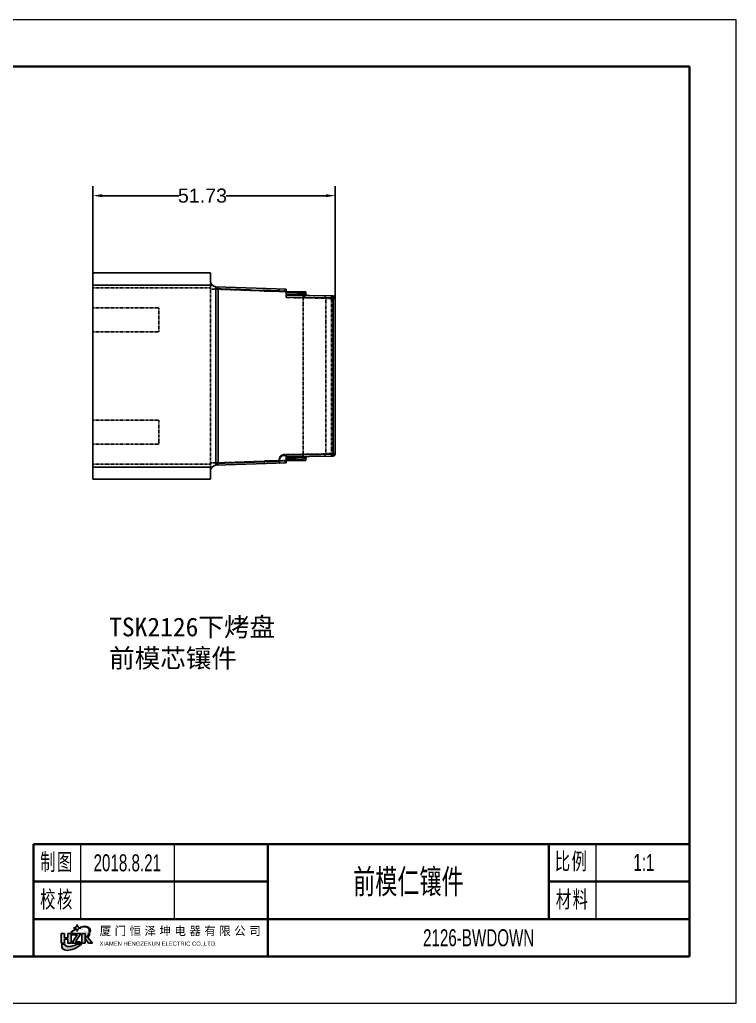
# Model space of a CAD drawing. Header units: inches. Extents: x -1272 to 960, y 895 to 1216.
# Drawn here: x 457.3 to 610.2, y 897 to 1107 of the extents above; entities that cross this region are included whole.
import ezdxf
from ezdxf.enums import TextEntityAlignment as Align

# ---------------------------------------------------------------- set-up
doc = ezdxf.new("R2010")
doc.units = ezdxf.units.IN
doc.header["$MEASUREMENT"] = 0
doc.linetypes.add('HIDDEN', pattern=[0.2, 0.1, -0.1])
doc.layers.add('22', color=7, linetype='Continuous')
for name, color, linetype, lineweight in [('dim', 82, 'Continuous', 9), ('文字层', 3, 'Continuous', 18), ('粗实线层', 7, 'Continuous', 35), ('细实线层', 7, 'Continuous', 18)]:
    doc.layers.add(name, color=color, linetype=linetype, lineweight=lineweight)
doc.styles.get("Standard").update_dxf_attribs({"font": 'arial.ttf'})
doc.styles.add('标准', font='FSGB2312.ttf', dxfattribs={"width": 0.667})
doc.dimstyles.new('副本 STANDARD', dxfattribs={"dimtxt": 6, "dimasz": 4, "dimexe": 2, "dimexo": 0, "dimgap": 0, "dimtad": 0, "dimdsep": 46, "dimlunit": 6, "dimtxsty": 'Standard', "dimcen": 0, "dimclrd": 4, "dimclre": 4, "dimclrt": 6, "dimazin": 2, "dimtfac": 2, "dimtofl": 0, "dimtmove": 1, "dimatfit": 3, "dimfxl": 0, "dimtolj": 1, "dimtzin": 0, "dimarcsym": 0})

# ---------------------------------------------------------------- blocks, each defined once
blk = doc.blocks.new('*D9')
at = {"layer": 'Defpoints', "color": 0, "transparency": 16777216}
for p in [(472.9, 1069.39), (472.9, 1052.89), (524.63, 1042.31)]:
    blk.add_point(p, dxfattribs=at)
at = {"layer": 'dim', "color": 4, "lineweight": -2, "transparency": 16777216}
for p, q in [((472.9, 1052.89), (472.9, 1071.39)), ((524.63, 1042.31), (524.63, 1071.39)), ((474.9, 1069.39), (491.23, 1069.39)), ((522.63, 1069.39), (501.36, 1069.39))]:
    blk.add_line(p, q, dxfattribs=at)
at = {"layer": 'dim', "color": 4, "transparency": 16777216}
for points in [[(474.9, 1069.72), (474.9, 1069.06), (472.9, 1069.39)], [(522.63, 1069.72), (522.63, 1069.06), (524.63, 1069.39)]]:
    blk.add_solid(points, dxfattribs=at)
at = {"layer": 'dim', "color": 6, "transparency": 16777216, "insert": (496.29, 1069.39), "char_height": 5, "attachment_point": 5}
blk.add_mtext('\\A1;{\\H0.6x;51.73}', dxfattribs=at)
blk = doc.blocks.new('A4图框')
at = {"layer": '粗实线层'}
for p, q in [((138.5, 95), (-138.5, 95)), ((138.5, -95), (138.5, 95)), ((-138.5, -95), (138.5, -95))]:
    blk.add_line(p, q, dxfattribs=at)
at = {"layer": '细实线层'}
for p, q in [((148.5, 105), (-148.5, 105)), ((148.5, -105), (148.5, 105)), ((-148.5, -105), (148.5, -105))]:
    blk.add_line(p, q, dxfattribs=at)
at = {"layer": '文字层', "style": '标准', "width": 0.667}
blk.add_attdef('图纸编号', text='', height=5.19, rotation=180, dxfattribs=at).set_placement((-113.41, 90), align=Align.MIDDLE_CENTER)
blk = doc.blocks.new('A4标题栏')
h = blk.add_hatch(color=3)
h.dxf.hatch_style = 1
h.paths.add_polyline_path([(-132, 4.92), (-132.71, 4.92), (-132.71, 4.01), (-133.41, 4.01), (-133.41, 4.92), (-134.11, 4.92), (-134.11, 2.82), (-133.41, 2.82), (-133.41, 3.73), (-132.71, 3.73), (-132.71, 2.82), (-132, 2.82)])
h.paths.add_polyline_path([(-129.9, 4.92), (-131.74, 4.92), (-131.74, 4.64), (-130.67, 4.64), (-131.83, 2.82), (-130.07, 2.82), (-130.07, 3.1), (-131.02, 3.1)])
h.paths.add_polyline_path([(-129.02, 4.92), (-129.67, 4.92), (-129.67, 2.82), (-129.02, 2.82)])
edge = h.paths.add_edge_path()
edge.add_ellipse((-130.95, 3.87), major_axis=(-2.89, -2.17), ratio=0.475526, start_angle=127.0084, end_angle=146.5686)
edge.add_line((-127.97, 4.92), (-128.25, 4.92))
edge.add_ellipse((-130.78, 4.22), major_axis=(-2.55, -1.75), ratio=0.462381, start_angle=113.418, end_angle=143.4361, ccw=False)
edge.add_line((-129.02, 3.83), (-128.29, 2.82))
edge.add_line((-128.29, 2.82), (-127.44, 2.82))
edge.add_line((-127.44, 2.82), (-128.39, 4.08))
h.paths.add_polyline_path([(-129.95, 6.08, -0.414214), (-130.71, 6.84, -0.414214), (-131.47, 6.08, -0.414214), (-130.71, 5.32, -0.414214)])
h = blk.add_hatch(color=3)
h.dxf.hatch_style = 1
edge = h.paths.add_edge_path()
edge.add_ellipse((-130.78, 4.22), major_axis=(-2.55, -1.75), ratio=0.462381, start_angle=259.9884, end_angle=277.0287, ccw=False)
edge.add_arc((-131.47, 5.32), 0.495, 47.0815, 59.7575)
edge.add_ellipse((-130.95, 3.87), major_axis=(-2.89, -2.17), ratio=0.475526, start_angle=255.3223, end_angle=271.8023)
edge.add_line((-132.07, 5.18), (-131.89, 5.18))
edge = h.paths.add_edge_path()
edge.add_ellipse((-130.95, 3.87), major_axis=(-2.89, -2.17), ratio=0.475526, start_angle=152.9499, end_angle=232.8461)
edge.add_arc((-129.74, 6.93), 0.709, 246.2468, 261.3719)
edge.add_ellipse((-130.78, 4.22), major_axis=(-2.55, -1.75), ratio=0.462381, start_angle=150.9505, end_angle=232.0867, ccw=False)
edge.add_line((-128.15, 5.18), (-127.9, 5.18))
edge = h.paths.add_edge_path()
edge.add_ellipse((-130.95, 3.87), major_axis=(-2.89, -2.17), ratio=0.475526, start_angle=330.9377, end_angle=453.8146)
edge.add_line((-129.73, 2.64), (-130.63, 2.64))
edge.add_ellipse((-130.78, 4.22), major_axis=(-2.55, -1.75), ratio=0.462381, start_angle=352.501, end_angle=435.4781, ccw=False)
edge.add_line((-133.41, 2.64), (-133.98, 2.64))
h.paths.add_polyline_path([(-124.92, 1.33), (-97.75, 1.33), (-97.75, 2.79), (-124.92, 2.79)], flags=9)
h.paths.add_polyline_path([(-125.19, 3.38), (-97.3, 3.38), (-97.3, 6.3), (-125.19, 6.3)], flags=9)
at = {"color": 3}
for p, q in [((-133.41, 4.92), (-134.11, 4.92)), ((-134.11, 4.92), (-134.11, 2.82)), ((-133.41, 4.01), (-133.41, 4.92)), ((-132.71, 4.92), (-132.71, 4.01)), ((-132, 4.92), (-132.71, 4.92)), ((-132.07, 5.18), (-131.89, 5.18)), ((-132, 2.82), (-132, 4.92)), ((-130.67, 4.64), (-131.83, 2.82)), ((-131.74, 4.92), (-129.9, 4.92)), ((-131.74, 4.92), (-131.74, 4.64)), ((-131.74, 4.64), (-130.67, 4.64)), ((-129.9, 4.92), (-131.02, 3.1)), ((-129.67, 4.92), (-129.02, 4.92)), ((-129.67, 4.92), (-129.67, 2.82)), ((-129.02, 4.92), (-129.02, 2.82)), ((-128.25, 4.92), (-127.97, 4.92)), ((-128.15, 5.18), (-127.9, 5.18)), ((-134.11, 2.82), (-133.41, 2.82)), ((-133.41, 4.01), (-132.71, 4.01)), ((-133.41, 2.82), (-133.41, 3.73)), ((-133.41, 3.73), (-132.71, 3.73)), ((-132.71, 3.73), (-132.71, 2.82)), ((-132.71, 2.82), (-132, 2.82)), ((-131.83, 2.82), (-130.07, 2.82)), ((-131.02, 3.1), (-130.07, 3.1)), ((-130.07, 3.1), (-130.07, 2.82)), ((-129.67, 2.82), (-129.02, 2.82)), ((-129.02, 3.83), (-128.29, 2.82)), ((-127.44, 2.82), (-128.39, 4.08)), ((-128.29, 2.82), (-127.44, 2.82))]:
    blk.add_line(p, q, dxfattribs=at)
for points in [[(-133.41, 2.64), (-133.98, 2.64)], [(-129.73, 2.64), (-130.63, 2.64)]]:
    blk.add_lwpolyline(points, dxfattribs=at)
for centre, radius, start, end in [((-131.47, 6.84), 0.758, 270, 0), ((-129.95, 6.84), 0.758, 180, 270), ((-131.47, 5.32), 0.758, 0, 90), ((-131.47, 5.32), 0.495, 47.0815, 59.7575), ((-129.95, 5.32), 0.758, 90, 180), ((-129.74, 6.93), 0.709, 246.2468, 261.3719)]:
    blk.add_arc(centre, radius, start, end, dxfattribs=at)
for centre, major_axis, ratio, start_param, end_param in [((-130.95, 3.87), (-2.89, -2.17), 0.475526, 2.66948, 4.06393), ((-130.78, 4.22), (-2.55, -1.75), 0.462381, 2.634582, 4.050677), ((-130.95, 3.87), (-2.89, -2.17), 0.475526, 4.456214, 4.743846), ((-130.78, 4.22), (-2.55, -1.75), 0.462381, 4.537653, 4.835062), ((-130.78, 4.22), (-2.55, -1.75), 0.462381, 1.979518, 2.503433), ((-130.95, 3.87), (-2.89, -2.17), 0.475526, 2.216715, 2.558104), ((-130.95, 3.87), (-2.89, -2.17), 0.475526, 5.775953, 7.920559), ((-130.78, 4.22), (-2.55, -1.75), 0.462381, 6.152303, 7.600527)]:
    blk.add_ellipse(centre, major_axis=major_axis, ratio=ratio, start_param=start_param, end_param=end_param, dxfattribs=at)
at = {"layer": '粗实线层'}
for p, q in [((-140, 24), (-140, 0)), ((-140, 24), (0, 24)), ((-90, 24), (-90, 0)), ((-30, 24), (-30, 8)), ((0, 24), (0, 0)), ((0, 24), (0, 8)), ((-140, 16), (-90, 16)), ((-30, 16), (0, 16)), ((-140, 8), (0, 8)), ((-140, 0), (0, 0))]:
    blk.add_line(p, q, dxfattribs=at)
at = {"layer": '细实线层'}
for p, q in [((-130, 24), (-130, 8)), ((-110, 24), (-110, 8)), ((-20, 24), (-20, 8))]:
    blk.add_line(p, q, dxfattribs=at)
at = {"color": 3, "attachment_point": 1}
for s, insert, char_height in [('{\\f汉仪综艺体简|b0|i0|c134|p49;\\T1.3;厦门恒泽坤电器有限公司}', (-125.9, 6.35), 1.8), ('{\\f汉仪综艺体简|b0|i0|c134|p49;XIAMEN HENGZEKUN ELECTRIC CO.,LTD.}', (-125.93, 3.19), 0.9)]:
    blk.add_mtext_dynamic_manual_height_columns(s, width=1520, gutter_width=12.5, heights=[0], dxfattribs=dict(at, insert=insert, char_height=char_height))
at = {"layer": '文字层', "char_height": 3.597, "width": 18, "attachment_point": 5, "line_spacing_factor": 0.963108, "style": '标准'}
for s, insert in [('\\T1.1;制图', (-135, 20)), ('{\\T1.1;比例}', (-25.15, 20.14)), ('\\T1.1;校核', (-135, 12)), ('{\\T1.1;材料}', (-24.93, 12.02))]:
    blk.add_mtext(s, dxfattribs=dict(at, insert=insert))
at = {"layer": '文字层', "style": '标准', "width": 0.667}
for tag, height, p in [('制图签名', 3.63, (-120, 20)), ('制图日期', 3.63, (-100, 20)), ('图纸比例', 3.63, (-9.73, 20.09)), ('图纸名称', 5.19, (-60, 16)), ('材料', 3.63, (-9.94, 12.38)), ('校核签名', 3.63, (-120, 12)), ('校核日期', 3.63, (-100, 12)), ('图纸编号', 3.63, (-45, 4))]:
    blk.add_attdef(tag, text='', height=height, dxfattribs=at).set_placement(p, align=Align.MIDDLE_CENTER)

msp = doc.modelspace()

# ---------------------------------------------------------------- linework, layer by layer
at = {"layer": '22', "color": 7, "linetype": 'Continuous'}
for p, q in [((472.9, 1008.87), (472.9, 1052.889)), ((498, 1052.889), (472.9, 1052.889)), ((498, 1052.889), (498, 1051.139)), ((472.9, 1050.302), (498.338, 1050.302)), ((499.156, 1049.934), (499.156, 1011.825)), ((499.164, 1049.934), (514.146, 1049.411)), ((499.632, 1012.259), (499.632, 1049.5)), ((509.372, 1049.167), (506.955, 1049.251)), ((511.374, 1049.099), (511.25, 1049.103)), ((514.146, 1048.999), (512.67, 1049.051)), ((518.338, 1048.89), (514.145, 1048.949)), ((514.146, 1047.73), (514.146, 1049.411)), ((514.146, 1048.304), (518.481, 1048.226)), ((514.146, 1048.148), (524.139, 1047.973)), ((518.338, 1048.577), (518.338, 1048.89)), ((518.635, 1048.069), (518.481, 1048.226)), ((524.157, 1047.555), (514.146, 1047.73)), ((524.157, 1047.555), (524.157, 1014.205)), ((524.633, 1047.471), (524.633, 1014.289)), ((514.146, 1012.349), (499.164, 1011.825)), ((512.67, 1013.011), (512.67, 1012.704)), ((512.769, 1012.704), (512.769, 1013.014)), ((512.769, 1012.704), (514.146, 1012.752)), ((513.657, 1013.924), (514.146, 1013.933)), ((518.338, 1012.868), (514.145, 1012.81)), ((514.146, 1012.349), (514.146, 1013.932)), ((524.139, 1013.786), (514.146, 1013.612)), ((518.481, 1013.533), (514.146, 1013.455)), ((518.338, 1013.183), (518.338, 1012.868)), ((518.481, 1013.533), (518.635, 1013.69)), ((498.338, 1011.457), (472.9, 1011.457)), ((498, 1010.62), (498, 1008.87)), ((472.9, 1008.87), (498, 1008.87))]:
    msp.add_line(p, q, dxfattribs=at)
at = {"layer": '22', "color": 8, "linetype": 'HIDDEN'}
for p, q in [((498, 1010.62), (498, 1051.139)), ((498, 1049.689), (472.9, 1049.689)), ((499.164, 1049.432), (498, 1049.432)), ((499.164, 1049.432), (499.164, 1012.328)), ((499.164, 1049.432), (511.374, 1049.011)), ((509.438, 1049.014), (509.438, 1049.575)), ((509.438, 1049.014), (514.146, 1048.949)), ((511.374, 1049.011), (514.146, 1048.908)), ((513.936, 1049.418), (513.936, 1048.951)), ((514.146, 1047.645), (514.146, 1047.73)), ((514.146, 1047.645), (518.474, 1047.571)), ((517.773, 1014.177), (517.773, 1047.582)), ((518.474, 1047.571), (518.932, 1047.564)), ((518.932, 1047.564), (519.764, 1047.551)), ((519.764, 1047.551), (519.973, 1047.548)), ((519.973, 1047.548), (520.301, 1047.543)), ((520.301, 1047.542), (520.301, 1047.657)), ((522.623, 1047.506), (520.301, 1047.543)), ((522.623, 1047.506), (522.623, 1014.253)), ((523.869, 1047.392), (523.869, 1014.367)), ((523.869, 1047.392), (524.218, 1047.386)), ((524.218, 1014.373), (524.218, 1047.386)), ((487, 1045.43), (472.9, 1045.43)), ((487, 1040.33), (487, 1045.43)), ((487, 1040.33), (472.9, 1040.33)), ((487, 1021.43), (472.9, 1021.43)), ((487, 1016.33), (487, 1021.43)), ((487, 1016.33), (472.9, 1016.33)), ((524.218, 1014.373), (523.869, 1014.367)), ((498, 1012.328), (499.164, 1012.328)), ((512.661, 1012.794), (499.164, 1012.328)), ((509.438, 1012.744), (514.146, 1012.81)), ((509.438, 1012.744), (509.438, 1012.184)), ((512.661, 1012.794), (512.661, 1013.1)), ((512.76, 1013.1), (512.661, 1013.1)), ((512.661, 1012.799), (512.76, 1012.799)), ((512.76, 1013.1), (512.76, 1012.793)), ((514.146, 1012.841), (512.76, 1012.793)), ((517.773, 1014.177), (513.648, 1014.105)), ((513.65, 1014.006), (514.146, 1014.014)), ((513.936, 1012.807), (513.936, 1012.341)), ((514.146, 1014.014), (514.146, 1013.932)), ((522.623, 1014.253), (517.773, 1014.177)), ((472.9, 1012.07), (498, 1012.07))]:
    msp.add_line(p, q, dxfattribs=at)
at = {"layer": '22', "color": 7, "linetype": 'Continuous'}
for points in [[(518.481, 1048.226), (518.454, 1048.256), (518.377, 1048.382), (518.34, 1048.526), (518.338, 1048.577)], [(518.338, 1013.183), (518.34, 1013.234), (518.377, 1013.377), (518.454, 1013.503), (518.481, 1013.533)]]:
    msp.add_lwpolyline(points, dxfattribs=at)
for centre, radius, start, end in [((499.206, 1051.139), 1.206, 180, 267.61198), ((524.13, 1047.471), 0.502, 0, 89), ((512.645, 1015.738), 2.727, 270.52629, 272.60915), ((512.645, 1015.378), 2.67, 270.54742, 272.3501), ((504.562, 1013.94), 9.096, 359.90126, 0.49726), ((524.13, 1014.289), 0.502, 271, 0), ((499.206, 1010.62), 1.206, 92.38802, 180)]:
    msp.add_arc(centre, radius, start, end, dxfattribs=at)
at = {"layer": '22', "color": 8, "linetype": 'HIDDEN'}
for centre, radius, start, end in [((499.206, 1051.139), 1.206, 267.61198, 268), ((522.12, 1047.506), 0.502, 0.00247, 88.97844), ((561.685, 1047.341), 37.467, 179.8006, 179.92988), ((521.45, 1014.24), 2.77, 0.99565, 2.74433), ((513.666, 1013.1), 0.905, 90.99854, 179.99548), ((499.474, 1013.858), 14.176, 0.59682, 0.99994), ((522.12, 1014.253), 0.502, 271.01294, 0.00032), ((499.206, 1010.62), 1.206, 92, 92.38802)]:
    msp.add_arc(centre, radius, start, end, dxfattribs=at)
for points, knots in [([(499.164, 1049.934), (499.16, 1049.934), (499.154, 1049.917), (499.152, 1049.892), (499.148, 1049.844), (499.148, 1049.783), (499.149, 1049.708), (499.153, 1049.589), (499.159, 1049.496), (499.164, 1049.432)], [0, 0, 0, 0, 0.0233255, 0.0801936, 0.171946, 0.2956578, 0.4465409, 0.6188096, 1, 1, 1, 1]), ([(512.661, 1048.966), (512.662, 1048.998), (512.664, 1049.061), (512.666, 1049.152), (512.668, 1049.237), (512.668, 1049.311), (512.668, 1049.365), (512.667, 1049.401), (512.666, 1049.422), (512.665, 1049.438), (512.664, 1049.451), (512.663, 1049.458), (512.662, 1049.462), (512.661, 1049.463)], [0, 0, 0, 0, 0.1938596, 0.3804014, 0.5521331, 0.7028222, 0.8268858, 0.8773924, 0.9196454, 0.9532728, 0.9779481, 0.9934696, 1, 1, 1, 1]), ([(512.663, 1048.96), (512.667, 1048.967), (512.667, 1048.984), (512.669, 1049.009), (512.672, 1049.033), (512.674, 1049.065), (512.676, 1049.105), (512.679, 1049.151), (512.68, 1049.195), (512.682, 1049.25), (512.683, 1049.3), (512.682, 1049.347), (512.682, 1049.376), (512.681, 1049.401), (512.679, 1049.422), (512.677, 1049.439), (512.675, 1049.452), (512.67, 1049.46), (512.665, 1049.463), (512.662, 1049.463)], [0, 0, 0, 0, 0.0481798, 0.0964508, 0.1444858, 0.1921717, 0.2860394, 0.3771546, 0.4646442, 0.547669, 0.6971885, 0.7622535, 0.8200205, 0.8699715, 0.9116473, 0.9446645, 0.9690065, 0.9861313, 1, 1, 1, 1]), ([(514.146, 1048.658), (514.423, 1048.652), (514.963, 1048.64), (515.745, 1048.625), (516.461, 1048.612), (517.004, 1048.602), (517.387, 1048.594), (517.629, 1048.59), (517.837, 1048.586), (518.011, 1048.583), (518.132, 1048.581), (518.211, 1048.579), (518.255, 1048.578), (518.29, 1048.578), (518.314, 1048.577), (518.329, 1048.577), (518.336, 1048.576), (518.338, 1048.577)], [0, 0, 0, 0, 0.1980391, 0.3868521, 0.5596842, 0.7103957, 0.7757378, 0.8336029, 0.8834792, 0.9249022, 0.9575218, 0.9704295, 0.9810314, 0.9893079, 0.9952392, 0.998806, 1, 1, 1, 1]), ([(517.774, 1047.935), (517.774, 1047.956), (517.773, 1047.986), (517.772, 1048.023), (517.771, 1048.044), (517.77, 1048.061), (517.768, 1048.074), (517.767, 1048.08), (517.766, 1048.085), (517.765, 1048.085)], [0, 0, 0, 0, 0.4215204, 0.5930156, 0.7356391, 0.8482416, 0.9298279, 0.9799816, 1, 1, 1, 1]), ([(517.773, 1047.582), (517.774, 1047.612), (517.776, 1047.73), (517.776, 1047.848), (517.774, 1047.935)], [0, 0, 0, 0, 0.2573094, 1, 1, 1, 1]), ([(518.474, 1047.571), (518.412, 1047.595), (518.293, 1047.658), (518.134, 1047.777), (517.965, 1047.882), (517.839, 1047.922), (517.774, 1047.935)], [0, 0, 0, 0, 0.2514957, 0.5039365, 0.7518426, 1, 1, 1, 1]), ([(523.79, 1047.979), (523.799, 1047.979), (523.811, 1047.967), (523.821, 1047.948), (523.834, 1047.915), (523.846, 1047.866), (523.862, 1047.764), (523.873, 1047.605), (523.872, 1047.469), (523.869, 1047.392)], [0, 0, 0, 0, 0.041277, 0.0730137, 0.1124157, 0.2105058, 0.3253988, 0.6223165, 1, 1, 1, 1]), ([(524.139, 1047.973), (524.157, 1047.973), (524.172, 1047.943), (524.182, 1047.913), (524.191, 1047.876), (524.201, 1047.821), (524.211, 1047.746), (524.218, 1047.661), (524.221, 1047.567), (524.219, 1047.503), (524.218, 1047.471)], [0, 0, 0, 0, 0.100677, 0.1434468, 0.1937923, 0.3162573, 0.4637425, 0.6308163, 0.8120274, 1, 1, 1, 1]), ([(519.764, 1047.55), (519.697, 1047.559), (519.56, 1047.576), (519.389, 1047.596), (519.25, 1047.596), (519.108, 1047.586), (519.003, 1047.575), (518.932, 1047.564)], [0, 0, 0, 0, 0.243926, 0.4924318, 0.6179388, 0.7443574, 1, 1, 1, 1]), ([(519.974, 1047.548), (520.003, 1047.552), (520.061, 1047.564), (520.144, 1047.592), (520.224, 1047.624), (520.276, 1047.646), (520.301, 1047.657)], [0, 0, 0, 0, 0.2564363, 0.5095628, 0.7579803, 1, 1, 1, 1]), ([(523.869, 1047.392), (523.783, 1047.395), (523.618, 1047.401), (523.381, 1047.413), (523.167, 1047.426), (522.983, 1047.441), (522.835, 1047.456), (522.735, 1047.47), (522.677, 1047.481), (522.648, 1047.489), (522.631, 1047.495), (522.623, 1047.503), (522.623, 1047.506)], [0, 0, 0, 0, 0.2041029, 0.3950599, 0.5670367, 0.7149637, 0.8346608, 0.9229226, 0.9545711, 0.9777134, 0.9924635, 1, 1, 1, 1]), ([(524.218, 1047.386), (524.272, 1047.388), (524.351, 1047.393), (524.45, 1047.404), (524.512, 1047.414), (524.562, 1047.426), (524.595, 1047.437), (524.615, 1047.448), (524.627, 1047.456), (524.633, 1047.465), (524.633, 1047.471)], [0, 0, 0, 0, 0.3782304, 0.5446524, 0.6892798, 0.808326, 0.8992288, 0.9337874, 0.961412, 1, 1, 1, 1]), ([(523.869, 1014.367), (523.783, 1014.364), (523.617, 1014.357), (523.379, 1014.345), (523.165, 1014.331), (522.982, 1014.317), (522.834, 1014.302), (522.735, 1014.289), (522.676, 1014.278), (522.651, 1014.271), (522.636, 1014.265), (522.628, 1014.261), (522.623, 1014.256), (522.623, 1014.253)], [0, 0, 0, 0, 0.2049193, 0.3964241, 0.5684752, 0.7162229, 0.835527, 0.9233222, 0.9547581, 0.977687, 0.9860052, 0.992324, 1, 1, 1, 1]), ([(523.869, 1014.367), (523.872, 1014.291), (523.873, 1014.155), (523.862, 1013.995), (523.846, 1013.894), (523.834, 1013.844), (523.821, 1013.812), (523.811, 1013.792), (523.799, 1013.78), (523.79, 1013.78)], [0, 0, 0, 0, 0.3776878, 0.6746074, 0.7894997, 0.8875887, 0.9269898, 0.9587252, 1, 1, 1, 1]), ([(524.633, 1014.289), (524.633, 1014.294), (524.627, 1014.303), (524.615, 1014.312), (524.595, 1014.322), (524.562, 1014.333), (524.512, 1014.345), (524.45, 1014.355), (524.351, 1014.367), (524.272, 1014.371), (524.218, 1014.373)], [0, 0, 0, 0, 0.0385882, 0.0662129, 0.1007716, 0.1916744, 0.3107207, 0.4553481, 0.6217699, 1, 1, 1, 1]), ([(499.164, 1012.328), (499.159, 1012.264), (499.153, 1012.17), (499.149, 1012.052), (499.148, 1011.976), (499.148, 1011.915), (499.152, 1011.868), (499.154, 1011.842), (499.16, 1011.825), (499.164, 1011.825)], [0, 0, 0, 0, 0.3811729, 0.553439, 0.7043259, 0.828042, 0.9198018, 0.9766749, 1, 1, 1, 1]), ([(513.648, 1014.105), (513.584, 1014.099), (513.487, 1014.089), (513.36, 1014.059), (513.238, 1014.014), (513.095, 1013.934), (512.945, 1013.808), (512.84, 1013.683), (512.775, 1013.57), (512.736, 1013.481), (512.705, 1013.388), (512.68, 1013.294), (512.665, 1013.198), (512.661, 1013.133), (512.661, 1013.1)], [0, 0, 0, 0, 0.1250989, 0.1875306, 0.2500334, 0.3750283, 0.5000901, 0.6249516, 0.6875169, 0.7500112, 0.8125093, 0.8750256, 0.9374831, 1, 1, 1, 1]), ([(512.661, 1012.297), (512.662, 1012.297), (512.663, 1012.302), (512.664, 1012.308), (512.665, 1012.321), (512.666, 1012.338), (512.667, 1012.359), (512.668, 1012.395), (512.668, 1012.449), (512.668, 1012.523), (512.666, 1012.607), (512.665, 1012.699), (512.661, 1012.762), (512.661, 1012.794)], [0, 0, 0, 0, 0.0063289, 0.0219776, 0.0468934, 0.0806557, 0.1229473, 0.1734886, 0.2976386, 0.4483667, 0.6200224, 0.8062057, 1, 1, 1, 1]), ([(512.76, 1012.793), (512.756, 1012.73), (512.749, 1012.638), (512.736, 1012.521), (512.725, 1012.447), (512.712, 1012.386), (512.7, 1012.344), (512.689, 1012.32), (512.68, 1012.305), (512.669, 1012.297), (512.662, 1012.297)], [0, 0, 0, 0, 0.3682082, 0.5350343, 0.6819729, 0.8038894, 0.896949, 0.9321025, 0.9600502, 1, 1, 1, 1]), ([(518.338, 1013.183), (518.337, 1013.183), (518.336, 1013.183), (518.332, 1013.183), (518.326, 1013.183), (518.317, 1013.182), (518.306, 1013.182), (518.286, 1013.182), (518.255, 1013.181), (518.211, 1013.18), (518.157, 1013.179), (518.093, 1013.178), (517.99, 1013.176), (517.838, 1013.173), (517.629, 1013.169), (517.388, 1013.165), (517.114, 1013.16), (516.813, 1013.154), (516.361, 1013.146), (515.745, 1013.134), (514.963, 1013.119), (514.423, 1013.108), (514.146, 1013.102)], [0, 0, 0, 0, 0.0002976, 0.0011873, 0.0026688, 0.0047416, 0.007405, 0.0106587, 0.0189292, 0.0295287, 0.0424307, 0.0576088, 0.0750335, 0.1164493, 0.1663086, 0.2241691, 0.2895026, 0.3617321, 0.4402099, 0.6130602, 0.801907, 1, 1, 1, 1]), ([(517.765, 1013.675), (517.766, 1013.675), (517.767, 1013.679), (517.768, 1013.686), (517.77, 1013.698), (517.771, 1013.715), (517.772, 1013.736), (517.773, 1013.772), (517.775, 1013.827), (517.775, 1013.902), (517.775, 1013.988), (517.775, 1014.081), (517.774, 1014.145), (517.773, 1014.177)], [0, 0, 0, 0, 0.0059028, 0.0206633, 0.0446648, 0.0778284, 0.1198347, 0.1702591, 0.2945045, 0.4457207, 0.618169, 0.8055046, 1, 1, 1, 1]), ([(524.22, 1014.289), (524.221, 1014.256), (524.221, 1014.192), (524.218, 1014.099), (524.211, 1014.013), (524.201, 1013.938), (524.19, 1013.876), (524.178, 1013.829), (524.163, 1013.798), (524.146, 1013.786), (524.139, 1013.786)], [0, 0, 0, 0, 0.187171, 0.3676, 0.5341799, 0.6810615, 0.8028023, 0.8955994, 0.9597669, 1, 1, 1, 1])]:
    msp.add_open_spline(points, degree=3, knots=knots, dxfattribs=at)
at = {"layer": '22', "color": 7, "linetype": 'Continuous'}
for points, knots in [([(499.156, 1049.585), (499.156, 1049.578), (499.164, 1049.568), (499.177, 1049.559), (499.201, 1049.548), (499.24, 1049.536), (499.298, 1049.524), (499.369, 1049.513), (499.482, 1049.503), (499.571, 1049.5), (499.632, 1049.5)], [0, 0, 0, 0, 0.0378612, 0.0656782, 0.1007857, 0.1934096, 0.3147403, 0.4612066, 0.6281152, 1, 1, 1, 1]), ([(499.641, 1049.917), (499.64, 1049.918), (499.638, 1049.915), (499.637, 1049.909), (499.636, 1049.899), (499.634, 1049.88), (499.632, 1049.846), (499.631, 1049.796), (499.63, 1049.735), (499.63, 1049.663), (499.631, 1049.584), (499.632, 1049.529), (499.633, 1049.5)], [0, 0, 0, 0, 0.0063248, 0.0202872, 0.0429474, 0.0743969, 0.1630346, 0.2835243, 0.4323944, 0.6051707, 0.7966875, 1, 1, 1, 1]), ([(506.955, 1049.249), (506.345, 1049.269), (504.819, 1049.321), (502.378, 1049.407), (500.548, 1049.469), (499.633, 1049.5)], [0, 0, 0, 0, 0.2499991, 0.6250006, 1, 1, 1, 1]), ([(512.671, 1049.053), (512.563, 1049.06), (512.347, 1049.07), (512.023, 1049.083), (511.698, 1049.09), (511.482, 1049.096), (511.374, 1049.099)], [0, 0, 0, 0, 0.2500313, 0.5000401, 0.7500197, 1, 1, 1, 1]), ([(518.338, 1048.577), (518.337, 1048.577), (518.336, 1048.576), (518.332, 1048.577), (518.326, 1048.577), (518.317, 1048.577), (518.306, 1048.577), (518.286, 1048.578), (518.255, 1048.578), (518.211, 1048.579), (518.157, 1048.58), (518.093, 1048.581), (517.99, 1048.583), (517.838, 1048.586), (517.629, 1048.59), (517.388, 1048.594), (517.114, 1048.599), (516.813, 1048.605), (516.361, 1048.613), (515.745, 1048.625), (514.963, 1048.64), (514.423, 1048.652), (514.146, 1048.658)], [0, 0, 0, 0, 0.0002976, 0.0011873, 0.0026689, 0.0047416, 0.007405, 0.0106587, 0.0189292, 0.0295287, 0.0424307, 0.0576088, 0.0750335, 0.1164493, 0.1663086, 0.2241691, 0.2895026, 0.3617321, 0.4402099, 0.6130602, 0.801907, 1, 1, 1, 1]), ([(524.139, 1047.973), (524.14, 1047.973), (524.142, 1047.97), (524.144, 1047.965), (524.146, 1047.955), (524.148, 1047.935), (524.151, 1047.901), (524.154, 1047.851), (524.156, 1047.789), (524.157, 1047.717), (524.157, 1047.638), (524.157, 1047.583), (524.157, 1047.555)], [0, 0, 0, 0, 0.0069711, 0.0216689, 0.0449793, 0.0769644, 0.1662967, 0.2869732, 0.4355161, 0.6075272, 0.7979455, 1, 1, 1, 1]), ([(524.633, 1047.471), (524.633, 1047.477), (524.626, 1047.487), (524.612, 1047.495), (524.589, 1047.506), (524.549, 1047.518), (524.491, 1047.53), (524.42, 1047.54), (524.307, 1047.551), (524.218, 1047.554), (524.157, 1047.555)], [0, 0, 0, 0, 0.0368525, 0.0643681, 0.0992866, 0.1917825, 0.3132159, 0.4599467, 0.6272275, 1, 1, 1, 1]), ([(499.156, 1012.167), (499.156, 1012.173), (499.163, 1012.184), (499.177, 1012.194), (499.2, 1012.206), (499.24, 1012.219), (499.298, 1012.232), (499.369, 1012.243), (499.482, 1012.254), (499.571, 1012.258), (499.632, 1012.259)], [0, 0, 0, 0, 0.0398451, 0.0681825, 0.1035851, 0.1963442, 0.3174209, 0.4633938, 0.6296767, 1, 1, 1, 1]), ([(499.633, 1012.259), (499.632, 1012.231), (499.631, 1012.176), (499.63, 1012.097), (499.63, 1012.025), (499.631, 1011.963), (499.632, 1011.913), (499.634, 1011.88), (499.636, 1011.86), (499.637, 1011.85), (499.638, 1011.845), (499.64, 1011.842), (499.641, 1011.842)], [0, 0, 0, 0, 0.203251, 0.3947086, 0.5674457, 0.716303, 0.8368063, 0.9254814, 0.9569577, 0.9796513, 0.993651, 1, 1, 1, 1]), ([(499.633, 1012.259), (500.611, 1012.292), (503.057, 1012.373), (506.971, 1012.513), (509.906, 1012.612), (511.374, 1012.661)], [0, 0, 0, 0, 0.2499989, 0.6250009, 1, 1, 1, 1]), ([(511.374, 1012.661), (511.482, 1012.664), (511.698, 1012.669), (512.022, 1012.676), (512.346, 1012.69), (512.562, 1012.699), (512.67, 1012.704)], [0, 0, 0, 0, 0.2499845, 0.4999673, 0.7499814, 1, 1, 1, 1]), ([(512.668, 1012.297), (512.673, 1012.298), (512.682, 1012.299), (512.694, 1012.307), (512.702, 1012.318), (512.714, 1012.338), (512.725, 1012.372), (512.737, 1012.421), (512.746, 1012.482), (512.758, 1012.578), (512.765, 1012.655), (512.769, 1012.708)], [0, 0, 0, 0, 0.0331191, 0.0617501, 0.0924193, 0.1284578, 0.2190573, 0.3352195, 0.4752619, 0.6357651, 1, 1, 1, 1]), ([(512.67, 1012.704), (512.671, 1012.676), (512.673, 1012.622), (512.675, 1012.545), (512.675, 1012.475), (512.676, 1012.415), (512.675, 1012.366), (512.674, 1012.333), (512.672, 1012.314), (512.671, 1012.305), (512.67, 1012.3), (512.669, 1012.297), (512.668, 1012.297)], [0, 0, 0, 0, 0.2041043, 0.3955574, 0.5685268, 0.7176305, 0.8383867, 0.9270627, 0.9585129, 0.9810412, 0.9946363, 1, 1, 1, 1]), ([(512.67, 1013.011), (512.67, 1013.019), (512.673, 1013.035), (512.679, 1013.066), (512.686, 1013.106), (512.694, 1013.154), (512.704, 1013.201), (512.713, 1013.249), (512.719, 1013.297), (512.728, 1013.344), (512.744, 1013.39), (512.765, 1013.434), (512.787, 1013.478), (512.81, 1013.52), (512.845, 1013.575), (512.894, 1013.64), (512.955, 1013.716), (513.025, 1013.785), (513.104, 1013.843), (513.187, 1013.895), (513.304, 1013.954), (513.461, 1014.003), (513.592, 1014.018), (513.657, 1014.021)], [0, 0, 0, 0, 0.0154592, 0.0310154, 0.061985, 0.0929019, 0.1238689, 0.154924, 0.1860544, 0.2170361, 0.2479633, 0.2791572, 0.3103386, 0.3414611, 0.3726003, 0.4351083, 0.4976878, 0.5602184, 0.6230724, 0.6859335, 0.7487204, 0.8743967, 1, 1, 1, 1]), ([(512.769, 1012.708), (512.768, 1012.708), (512.766, 1012.71), (512.762, 1012.711), (512.759, 1012.71), (512.756, 1012.71), (512.755, 1012.71)], [0, 0, 0, 0, 0.2460527, 0.4846645, 0.7499259, 1, 1, 1, 1]), ([(512.769, 1013.014), (512.769, 1013.129), (512.814, 1013.364), (513.008, 1013.665), (513.304, 1013.871), (513.54, 1013.922), (513.657, 1013.924)], [0, 0, 0, 0, 0.2481139, 0.4977333, 0.7486619, 1, 1, 1, 1]), ([(514.146, 1013.102), (514.423, 1013.108), (514.963, 1013.119), (515.745, 1013.134), (516.461, 1013.148), (517.004, 1013.158), (517.387, 1013.165), (517.629, 1013.169), (517.837, 1013.173), (518.011, 1013.177), (518.132, 1013.179), (518.211, 1013.18), (518.255, 1013.181), (518.29, 1013.182), (518.314, 1013.183), (518.329, 1013.182), (518.336, 1013.183), (518.338, 1013.183)], [0, 0, 0, 0, 0.1980393, 0.3868523, 0.5596845, 0.7103961, 0.7757382, 0.8336032, 0.8834795, 0.9249025, 0.957522, 0.9704297, 0.9810316, 0.989308, 0.9952393, 0.998806, 1, 1, 1, 1]), ([(524.157, 1014.205), (524.157, 1014.176), (524.157, 1014.121), (524.157, 1014.042), (524.156, 1013.97), (524.154, 1013.909), (524.151, 1013.859), (524.148, 1013.825), (524.146, 1013.805), (524.144, 1013.795), (524.142, 1013.789), (524.14, 1013.786), (524.139, 1013.786)], [0, 0, 0, 0, 0.2021284, 0.3926321, 0.5646869, 0.7132295, 0.8338869, 0.9231759, 0.955126, 0.9783923, 0.993049, 1, 1, 1, 1]), ([(524.157, 1014.205), (524.218, 1014.205), (524.307, 1014.208), (524.42, 1014.219), (524.491, 1014.229), (524.549, 1014.241), (524.589, 1014.253), (524.612, 1014.264), (524.626, 1014.273), (524.633, 1014.283), (524.633, 1014.289)], [0, 0, 0, 0, 0.3727723, 0.5400531, 0.6867839, 0.8082172, 0.9007132, 0.9356317, 0.9631474, 1, 1, 1, 1])]:
    msp.add_open_spline(points, degree=3, knots=knots, dxfattribs=at)
for points in [[(511.25, 1049.103), (510.624, 1049.123), (509.998, 1049.146), (509.372, 1049.167)], [(513.657, 1014.019), (517.157, 1014.084), (520.657, 1014.143), (524.157, 1014.205)]]:
    msp.add_open_spline(points, degree=3, dxfattribs=at)

# ---------------------------------------------------------------- block references
msp.add_blockref('A4图框', (461.745, 1001.964))
msp.add_blockref('A4标题栏', (600.245, 906.964)).add_auto_attribs({'制图签名': '2018.8.21', '图纸编号': '2126-BWDOWN', '图纸比例': '1:1', '图纸名称': '前模仁镶件'})

# ---------------------------------------------------------------- texts
at = {"insert": (476.37, 979.31), "char_height": 4, "width": 66.35895, "attachment_point": 1}
msp.add_mtext('{\\fSimSun|b0|i0|c134|p2;TSK2126下烤盘\\P前模芯镶件}', dxfattribs=at)

# ---------------------------------------------------------------- dimensions: what is measured, and where the dimension line sits
at = {"layer": 'dim'}
dim = msp.add_linear_dim(base=(472.9, 1069.389), p1=(524.633, 1042.307), p2=(472.9, 1052.889), text='{\\H0.6x;<>}', dimstyle='副本 STANDARD', override={"dimtxt": 5, "dimasz": 2}, dxfattribs=at)
dim.commit()
dim.dimension.update_dxf_attribs({"geometry": '*D9', "text_midpoint": (496.295, 1069.389), "dimtype": 160})

doc.saveas('drawing.dxf')
